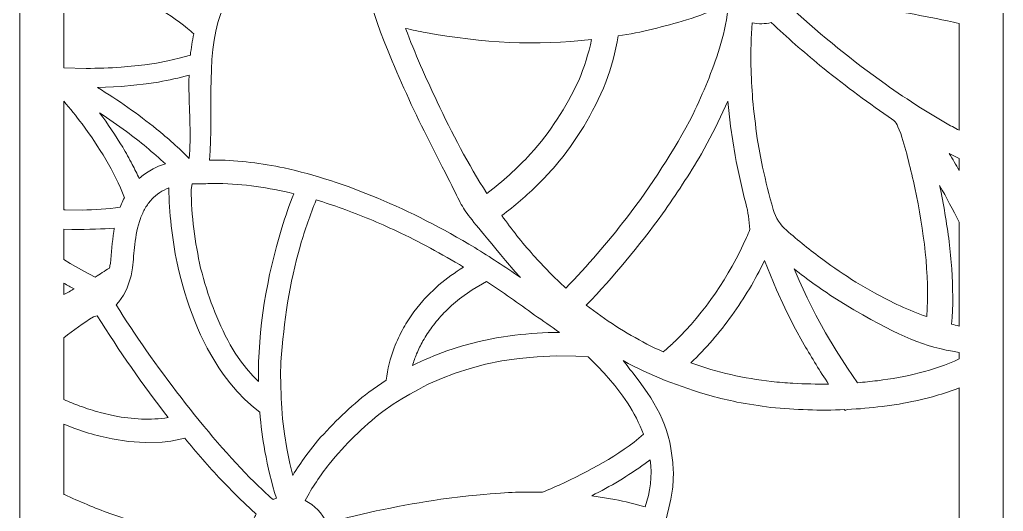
# Model space of a CAD drawing. Header units: centimetres. Extents: x -16.4 to -12.1, y -8.4 to 8.3.
# Drawn here: x -16.413 to -12.146, y 2.704 to 4.84 of the extents above; entities that cross this region are included whole.
import ezdxf

# ---------------------------------------------------------------- set-up
doc = ezdxf.new("R2010")
doc.units = ezdxf.units.CM
doc.header["$MEASUREMENT"] = 0
doc.layers.add('layer 1', color=7, linetype='Continuous')

msp = doc.modelspace()

# ---------------------------------------------------------------- linework, layer by layer
at = {"layer": 'layer 1', "color": 250, "lineweight": 9}
for points, knots in [([(-16.41271, 8.34777), (-16.41271, 8.34777), (-12.14613, 8.34777), (-12.14613, 8.34777), (-12.14613, 8.34777), (-12.14613, 8.34777), (-12.14613, -8.37721), (-12.14613, -8.37721), (-12.14613, -8.37721), (-12.14613, -8.37721), (-16.41271, -8.37721), (-16.41271, -8.37721), (-16.41271, -8.37721), (-16.41271, -8.37721), (-16.41271, 8.34777), (-16.41271, 8.34777)], [0, 0, 0, 0, 0.2, 0.2, 0.2, 0.2, 0.4, 0.4, 0.4, 0.4, 0.6, 0.6, 0.6, 0.6, 1, 1, 1, 1]), ([(-14.24025, 3.71947), (-14.24786, 3.72773), (-14.25549, 3.73606), (-14.26315, 3.74455), (-14.26315, 3.74455), (-14.26315, 3.74455), (-14.30503, 3.79333), (-14.30503, 3.79333), (-14.30503, 3.79333), (-14.5503, 4.09298), (-14.44052, 3.93592), (-14.62399, 4.28719), (-14.62399, 4.28719), (-14.68642, 4.40922), (-14.74372, 4.53326), (-14.79741, 4.65912), (-14.79741, 4.65912), (-14.89331, 4.89213), (-14.95023, 5.07473), (-14.94487, 5.33881), (-14.94487, 5.33881), (-14.94225, 5.46796), (-14.93953, 5.54069), (-14.90136, 5.69249), (-14.90136, 5.69249), (-14.89263, 5.72184), (-14.88305, 5.74977), (-14.87186, 5.77806), (-14.87186, 5.77806), (-14.86014, 5.80435), (-14.84773, 5.82911), (-14.83379, 5.85401), (-14.83379, 5.85401), (-14.81932, 5.8774), (-14.8044, 5.89928), (-14.78809, 5.92117), (-14.78809, 5.92117), (-14.77133, 5.9418), (-14.7542, 5.96128), (-14.73601, 5.98045), (-14.73601, 5.98045), (-14.70607, 6.00988), (-14.67512, 6.0365), (-14.64239, 6.06178), (-14.64239, 6.06178), (-14.64239, 6.06178), (-14.63746, 6.0669), (-14.63746, 6.0669), (-14.63746, 6.0669), (-14.63746, 6.0669), (-14.63697, 6.06596), (-14.63697, 6.06596), (-14.63697, 6.06596), (-14.63046, 6.07095), (-14.62391, 6.07585), (-14.61725, 6.08074), (-14.61725, 6.08074), (-14.49827, 6.16452), (-14.341, 6.25819), (-14.20893, 6.32238), (-14.20893, 6.32238), (-14.18285, 6.33478), (-14.1564, 6.34645), (-14.12968, 6.35748), (-14.12968, 6.35748), (-14.20088, 6.4115), (-14.27782, 6.47717), (-14.3378, 6.5364), (-14.3378, 6.5364), (-14.37851, 6.57748), (-14.41649, 6.62165), (-14.45078, 6.66875), (-14.45078, 6.66875), (-14.47426, 6.58804), (-14.50817, 6.50434), (-14.55503, 6.41278), (-14.55503, 6.41278), (-14.55503, 6.41278), (-14.57636, 6.3735), (-14.57636, 6.3735), (-14.57636, 6.3735), (-14.71016, 6.14001), (-14.63552, 6.25003), (-14.81731, 6.04501), (-14.81731, 6.04501), (-14.88074, 5.97463), (-14.94668, 5.90716), (-15.01468, 5.8417), (-15.01468, 5.8417), (-15.1414, 5.72276), (-15.24509, 5.64152), (-15.41595, 5.582), (-15.41595, 5.582), (-15.46388, 5.56529), (-15.49989, 5.55306), (-15.542, 5.54355), (-15.542, 5.54355), (-15.4609, 5.46224), (-15.41931, 5.39505), (-15.40413, 5.26664), (-15.40413, 5.26664), (-15.40239, 5.24318), (-15.40226, 5.22072), (-15.40367, 5.19696), (-15.40367, 5.19696), (-15.40367, 5.19696), (-15.40825, 5.16078), (-15.40825, 5.16078), (-15.40825, 5.16078), (-15.44442, 4.97274), (-15.44013, 5.05987), (-15.52724, 4.8935), (-15.52724, 4.8935), (-15.61035, 4.73039), (-15.57083, 4.43871), (-15.58903, 4.22965), (-15.58903, 4.22965), (-15.57873, 4.22984), (-15.56838, 4.22993), (-15.55803, 4.22993), (-15.55803, 4.22993), (-15.45966, 4.22839), (-15.3633, 4.21578), (-15.26556, 4.19559), (-15.26556, 4.19559), (-15.00332, 4.13797), (-14.71836, 4.01776), (-14.43866, 3.84939), (-14.43866, 3.84939), (-14.37185, 3.80798), (-14.30909, 3.76756), (-14.24025, 3.71947)], [0, 0, 0, 0, 0.0294118, 0.0294118, 0.0294118, 0.0294118, 0.0588235, 0.0588235, 0.0588235, 0.0588235, 0.0882353, 0.0882353, 0.0882353, 0.0882353, 0.1176471, 0.1176471, 0.1176471, 0.1176471, 0.1470588, 0.1470588, 0.1470588, 0.1470588, 0.1764706, 0.1764706, 0.1764706, 0.1764706, 0.2058824, 0.2058824, 0.2058824, 0.2058824, 0.2352941, 0.2352941, 0.2352941, 0.2352941, 0.2647059, 0.2647059, 0.2647059, 0.2647059, 0.2941176, 0.2941176, 0.2941176, 0.2941176, 0.3235294, 0.3235294, 0.3235294, 0.3235294, 0.3529412, 0.3529412, 0.3529412, 0.3529412, 0.3823529, 0.3823529, 0.3823529, 0.3823529, 0.4117647, 0.4117647, 0.4117647, 0.4117647, 0.4411765, 0.4411765, 0.4411765, 0.4411765, 0.4705882, 0.4705882, 0.4705882, 0.4705882, 0.5, 0.5, 0.5, 0.5, 0.5294118, 0.5294118, 0.5294118, 0.5294118, 0.5588235, 0.5588235, 0.5588235, 0.5588235, 0.5882353, 0.5882353, 0.5882353, 0.5882353, 0.6176471, 0.6176471, 0.6176471, 0.6176471, 0.6470588, 0.6470588, 0.6470588, 0.6470588, 0.6764706, 0.6764706, 0.6764706, 0.6764706, 0.7058824, 0.7058824, 0.7058824, 0.7058824, 0.7352941, 0.7352941, 0.7352941, 0.7352941, 0.7647059, 0.7647059, 0.7647059, 0.7647059, 0.7941176, 0.7941176, 0.7941176, 0.7941176, 0.8235294, 0.8235294, 0.8235294, 0.8235294, 0.8529412, 0.8529412, 0.8529412, 0.8529412, 0.8823529, 0.8823529, 0.8823529, 0.8823529, 0.9117647, 0.9117647, 0.9117647, 0.9117647, 0.9411765, 0.9411765, 0.9411765, 0.9411765, 1, 1, 1, 1]), ([(-16.22117, 4.63018), (-16.22117, 4.63018), (-16.22117, 4.93591), (-16.22117, 4.93591), (-16.22117, 4.93591), (-16.17459, 4.94912), (-16.1281, 4.96157), (-16.0811, 4.97337), (-16.0811, 4.97337), (-16.0811, 4.97337), (-15.97319, 4.99712), (-15.97319, 4.99712), (-15.97319, 4.99712), (-15.88097, 4.93081), (-15.7766, 4.87674), (-15.68473, 4.80171), (-15.68473, 4.80171), (-15.6755, 4.79398), (-15.6662, 4.78617), (-15.65732, 4.77809), (-15.65732, 4.77809), (-15.66383, 4.7471), (-15.66903, 4.71621), (-15.67244, 4.68499), (-15.67244, 4.68499), (-15.67244, 4.68499), (-15.72035, 4.67199), (-15.72035, 4.67199), (-15.72035, 4.67199), (-15.72035, 4.67199), (-15.76967, 4.66063), (-15.76967, 4.66063), (-15.76967, 4.66063), (-15.76967, 4.66063), (-15.81966, 4.65121), (-15.81966, 4.65121), (-15.81966, 4.65121), (-15.81966, 4.65121), (-15.87013, 4.64346), (-15.87013, 4.64346), (-15.87013, 4.64346), (-15.87013, 4.64346), (-15.97199, 4.63291), (-15.97199, 4.63291), (-15.97199, 4.63291), (-16.02314, 4.62986), (-16.07344, 4.62817), (-16.12445, 4.62771), (-16.12445, 4.62771), (-16.12445, 4.62771), (-16.22117, 4.63018), (-16.22117, 4.63018)], [0, 0, 0, 0, 0.0714286, 0.0714286, 0.0714286, 0.0714286, 0.1428571, 0.1428571, 0.1428571, 0.1428571, 0.2142857, 0.2142857, 0.2142857, 0.2142857, 0.2857143, 0.2857143, 0.2857143, 0.2857143, 0.3571429, 0.3571429, 0.3571429, 0.3571429, 0.4285714, 0.4285714, 0.4285714, 0.4285714, 0.5, 0.5, 0.5, 0.5, 0.5714286, 0.5714286, 0.5714286, 0.5714286, 0.6428571, 0.6428571, 0.6428571, 0.6428571, 0.7142857, 0.7142857, 0.7142857, 0.7142857, 0.7857143, 0.7857143, 0.7857143, 0.7857143, 0.8571429, 0.8571429, 0.8571429, 0.8571429, 1, 1, 1, 1]), ([(-12.33767, 4.82284), (-12.33767, 4.82284), (-12.33767, 4.3591), (-12.33767, 4.3591), (-12.33767, 4.3591), (-12.35737, 4.36963), (-12.377, 4.38034), (-12.39667, 4.39129), (-12.39667, 4.39129), (-12.39667, 4.39129), (-12.50597, 4.45714), (-12.50597, 4.45714), (-12.50597, 4.45714), (-12.5578, 4.49059), (-12.60867, 4.52475), (-12.65932, 4.5601), (-12.65932, 4.5601), (-12.79853, 4.66057), (-12.93288, 4.76798), (-13.05931, 4.88551), (-13.05931, 4.88551), (-13.04937, 4.89738), (-13.04077, 4.91066), (-13.0339, 4.92528), (-13.0339, 4.92528), (-12.8829, 4.91529), (-12.73159, 4.89558), (-12.58117, 4.8713), (-12.58117, 4.8713), (-12.51672, 4.86001), (-12.45263, 4.84775), (-12.38831, 4.83444), (-12.38831, 4.83444), (-12.37137, 4.83067), (-12.35452, 4.82679), (-12.33767, 4.82284)], [0, 0, 0, 0, 0.1, 0.1, 0.1, 0.1, 0.2, 0.2, 0.2, 0.2, 0.3, 0.3, 0.3, 0.3, 0.4, 0.4, 0.4, 0.4, 0.5, 0.5, 0.5, 0.5, 0.6, 0.6, 0.6, 0.6, 0.7, 0.7, 0.7, 0.7, 0.8, 0.8, 0.8, 0.8, 1, 1, 1, 1]), ([(-13.3409, 4.88223), (-13.34619, 4.88741), (-13.35124, 4.89281), (-13.35601, 4.89851), (-13.35601, 4.89851), (-13.41018, 4.87619), (-13.4651, 4.85691), (-13.52087, 4.83823), (-13.52087, 4.83823), (-13.61809, 4.8097), (-13.7163, 4.78373), (-13.81743, 4.76875), (-13.81743, 4.76875), (-13.82722, 4.69891), (-13.84721, 4.63277), (-13.87001, 4.56746), (-13.87001, 4.56746), (-13.9284, 4.42968), (-13.99502, 4.31653), (-14.09028, 4.20329), (-14.09028, 4.20329), (-14.11406, 4.17652), (-14.13826, 4.15053), (-14.16334, 4.12499), (-14.16334, 4.12499), (-14.21355, 4.07614), (-14.26532, 4.03077), (-14.32135, 3.989), (-14.32135, 3.989), (-14.27924, 3.92921), (-14.23355, 3.8724), (-14.18547, 3.81731), (-14.18547, 3.81731), (-14.14035, 3.76727), (-14.09343, 3.71832), (-14.04312, 3.67383), (-14.04312, 3.67383), (-13.94997, 3.77014), (-13.86342, 3.87205), (-13.78046, 3.97795), (-13.78046, 3.97795), (-13.67168, 4.12121), (-13.57557, 4.26788), (-13.49176, 4.42899), (-13.49176, 4.42899), (-13.44746, 4.52443), (-13.40882, 4.61407), (-13.37679, 4.71504), (-13.37679, 4.71504), (-13.36211, 4.76931), (-13.34663, 4.82438), (-13.34097, 4.88122), (-13.34097, 4.88122), (-13.34094, 4.88153), (-13.34093, 4.88188), (-13.3409, 4.88223)], [0, 0, 0, 0, 0.0666667, 0.0666667, 0.0666667, 0.0666667, 0.1333333, 0.1333333, 0.1333333, 0.1333333, 0.2, 0.2, 0.2, 0.2, 0.2666667, 0.2666667, 0.2666667, 0.2666667, 0.3333333, 0.3333333, 0.3333333, 0.3333333, 0.4, 0.4, 0.4, 0.4, 0.4666667, 0.4666667, 0.4666667, 0.4666667, 0.5333333, 0.5333333, 0.5333333, 0.5333333, 0.6, 0.6, 0.6, 0.6, 0.6666667, 0.6666667, 0.6666667, 0.6666667, 0.7333333, 0.7333333, 0.7333333, 0.7333333, 0.8, 0.8, 0.8, 0.8, 0.8666667, 0.8666667, 0.8666667, 0.8666667, 1, 1, 1, 1]), ([(-13.15324, 4.82714), (-13.1794, 4.82069), (-13.20749, 4.81997), (-13.23578, 4.8257), (-13.23578, 4.8257), (-13.24028, 4.76397), (-13.2415, 4.70252), (-13.24097, 4.64006), (-13.24097, 4.64006), (-13.23955, 4.59138), (-13.23702, 4.54307), (-13.23353, 4.4943), (-13.23353, 4.4943), (-13.2281, 4.43726), (-13.22131, 4.38092), (-13.21319, 4.32396), (-13.21319, 4.32396), (-13.21319, 4.32396), (-13.1904, 4.1988), (-13.1904, 4.1988), (-13.1904, 4.1988), (-13.17664, 4.1372), (-13.16185, 4.07635), (-13.14435, 4.01571), (-13.14435, 4.01571), (-13.13356, 3.97821), (-13.11149, 3.94688), (-13.08696, 3.92523), (-13.08696, 3.92523), (-13.0361, 3.88033), (-12.9838, 3.83818), (-12.92961, 3.79737), (-12.92961, 3.79737), (-12.88244, 3.76323), (-12.83503, 3.73106), (-12.78599, 3.69997), (-12.78599, 3.69997), (-12.78599, 3.69997), (-12.70522, 3.65275), (-12.70522, 3.65275), (-12.70522, 3.65275), (-12.632, 3.61373), (-12.55643, 3.57612), (-12.4786, 3.54982), (-12.4786, 3.54982), (-12.46488, 3.73504), (-12.49148, 3.92398), (-12.52984, 4.10861), (-12.52984, 4.10861), (-12.54715, 4.18777), (-12.56636, 4.26666), (-12.59004, 4.34445), (-12.59004, 4.34445), (-12.61707, 4.39746), (-12.59896, 4.3882), (-12.64574, 4.41954), (-12.64574, 4.41954), (-12.74764, 4.48787), (-12.84575, 4.56348), (-12.94139, 4.64099), (-12.94139, 4.64099), (-13.01359, 4.70098), (-13.08502, 4.76232), (-13.15324, 4.82714)], [0, 0, 0, 0, 0.0588235, 0.0588235, 0.0588235, 0.0588235, 0.1176471, 0.1176471, 0.1176471, 0.1176471, 0.1764706, 0.1764706, 0.1764706, 0.1764706, 0.2352941, 0.2352941, 0.2352941, 0.2352941, 0.2941176, 0.2941176, 0.2941176, 0.2941176, 0.3529412, 0.3529412, 0.3529412, 0.3529412, 0.4117647, 0.4117647, 0.4117647, 0.4117647, 0.4705882, 0.4705882, 0.4705882, 0.4705882, 0.5294118, 0.5294118, 0.5294118, 0.5294118, 0.5882353, 0.5882353, 0.5882353, 0.5882353, 0.6470588, 0.6470588, 0.6470588, 0.6470588, 0.7058824, 0.7058824, 0.7058824, 0.7058824, 0.7647059, 0.7647059, 0.7647059, 0.7647059, 0.8235294, 0.8235294, 0.8235294, 0.8235294, 0.8823529, 0.8823529, 0.8823529, 0.8823529, 1, 1, 1, 1]), ([(-13.93251, 4.75336), (-14.17204, 4.72522), (-14.40303, 4.73799), (-14.65206, 4.78335), (-14.65206, 4.78335), (-14.68094, 4.78908), (-14.70975, 4.79503), (-14.73859, 4.8017), (-14.73859, 4.8017), (-14.69905, 4.69326), (-14.65099, 4.58775), (-14.60194, 4.48288), (-14.60194, 4.48288), (-14.53731, 4.34686), (-14.46787, 4.21179), (-14.3859, 4.08484), (-14.3859, 4.08484), (-14.31729, 4.13599), (-14.25549, 4.19347), (-14.19682, 4.2562), (-14.19682, 4.2562), (-14.10897, 4.35511), (-14.04499, 4.45505), (-13.98771, 4.57577), (-13.98771, 4.57577), (-13.9647, 4.63337), (-13.94446, 4.69137), (-13.93251, 4.75336)], [0, 0, 0, 0, 0.125, 0.125, 0.125, 0.125, 0.25, 0.25, 0.25, 0.25, 0.375, 0.375, 0.375, 0.375, 0.5, 0.5, 0.5, 0.5, 0.625, 0.625, 0.625, 0.625, 0.75, 0.75, 0.75, 0.75, 1, 1, 1, 1]), ([(-15.67805, 4.59804), (-15.72191, 4.58603), (-15.76569, 4.57718), (-15.81016, 4.56877), (-15.81016, 4.56877), (-15.81016, 4.56877), (-15.86393, 4.5605), (-15.86393, 4.5605), (-15.86393, 4.5605), (-15.86393, 4.5605), (-15.97163, 4.54936), (-15.97163, 4.54936), (-15.97163, 4.54936), (-15.97163, 4.54936), (-16.07464, 4.5445), (-16.07464, 4.5445), (-16.07464, 4.5445), (-15.98504, 4.48957), (-15.90011, 4.42965), (-15.81877, 4.36461), (-15.81877, 4.36461), (-15.79429, 4.3444), (-15.77025, 4.32383), (-15.74648, 4.3028), (-15.74648, 4.3028), (-15.72282, 4.28101), (-15.69972, 4.25893), (-15.67702, 4.23617), (-15.67702, 4.23617), (-15.66875, 4.33543), (-15.67698, 4.43424), (-15.67841, 4.53295), (-15.67841, 4.53295), (-15.67861, 4.5546), (-15.67857, 4.57633), (-15.67805, 4.59804)], [0, 0, 0, 0, 0.1, 0.1, 0.1, 0.1, 0.2, 0.2, 0.2, 0.2, 0.3, 0.3, 0.3, 0.3, 0.4, 0.4, 0.4, 0.4, 0.5, 0.5, 0.5, 0.5, 0.6, 0.6, 0.6, 0.6, 0.7, 0.7, 0.7, 0.7, 0.8, 0.8, 0.8, 0.8, 1, 1, 1, 1]), ([(-16.22117, 4.01367), (-16.22117, 4.01367), (-16.22117, 4.48523), (-16.22117, 4.48523), (-16.22117, 4.48523), (-16.19375, 4.45318), (-16.16768, 4.42006), (-16.14225, 4.38646), (-16.14225, 4.38646), (-16.06902, 4.28719), (-16.0019, 4.18186), (-15.9582, 4.06637), (-15.9582, 4.06637), (-15.9629, 4.05759), (-15.96731, 4.04863), (-15.97163, 4.03922), (-15.97163, 4.03922), (-15.97163, 4.03922), (-15.97702, 4.0246), (-15.97702, 4.0246), (-15.97702, 4.0246), (-16.03181, 4.0167), (-16.08731, 4.01394), (-16.1419, 4.01248), (-16.1419, 4.01248), (-16.1419, 4.01248), (-16.21501, 4.01336), (-16.21501, 4.01336), (-16.21501, 4.01336), (-16.21501, 4.01336), (-16.22117, 4.01367), (-16.22117, 4.01367)], [0, 0, 0, 0, 0.1111111, 0.1111111, 0.1111111, 0.1111111, 0.2222222, 0.2222222, 0.2222222, 0.2222222, 0.3333333, 0.3333333, 0.3333333, 0.3333333, 0.4444444, 0.4444444, 0.4444444, 0.4444444, 0.5555556, 0.5555556, 0.5555556, 0.5555556, 0.6666667, 0.6666667, 0.6666667, 0.6666667, 0.7777778, 0.7777778, 0.7777778, 0.7777778, 1, 1, 1, 1]), ([(-13.24532, 3.92827), (-13.2497, 3.96752), (-13.25266, 4.0036), (-13.26294, 4.04199), (-13.26294, 4.04199), (-13.28138, 4.11094), (-13.29624, 4.18001), (-13.3099, 4.24984), (-13.3099, 4.24984), (-13.3099, 4.24984), (-13.32967, 4.37655), (-13.32967, 4.37655), (-13.32967, 4.37655), (-13.32967, 4.37655), (-13.34131, 4.48485), (-13.34131, 4.48485), (-13.34131, 4.48485), (-13.34131, 4.48485), (-13.3942, 4.37118), (-13.3942, 4.37118), (-13.3942, 4.37118), (-13.3942, 4.37118), (-13.45564, 4.25685), (-13.45564, 4.25685), (-13.45564, 4.25685), (-13.50863, 4.1667), (-13.56529, 4.08132), (-13.62451, 3.99582), (-13.62451, 3.99582), (-13.72659, 3.85654), (-13.83557, 3.7231), (-13.95496, 3.59962), (-13.95496, 3.59962), (-13.95496, 3.59962), (-13.89218, 3.55263), (-13.89218, 3.55263), (-13.89218, 3.55263), (-13.80584, 3.49274), (-13.71674, 3.43938), (-13.6218, 3.39716), (-13.6218, 3.39716), (-13.6218, 3.39716), (-13.61457, 3.40302), (-13.61457, 3.40302), (-13.61457, 3.40302), (-13.59964, 3.41553), (-13.5853, 3.42859), (-13.57104, 3.44194), (-13.57104, 3.44194), (-13.44049, 3.56837), (-13.33491, 3.72432), (-13.2599, 3.89414), (-13.2599, 3.89414), (-13.25489, 3.90545), (-13.25007, 3.91685), (-13.24532, 3.92827)], [0, 0, 0, 0, 0.0666667, 0.0666667, 0.0666667, 0.0666667, 0.1333333, 0.1333333, 0.1333333, 0.1333333, 0.2, 0.2, 0.2, 0.2, 0.2666667, 0.2666667, 0.2666667, 0.2666667, 0.3333333, 0.3333333, 0.3333333, 0.3333333, 0.4, 0.4, 0.4, 0.4, 0.4666667, 0.4666667, 0.4666667, 0.4666667, 0.5333333, 0.5333333, 0.5333333, 0.5333333, 0.6, 0.6, 0.6, 0.6, 0.6666667, 0.6666667, 0.6666667, 0.6666667, 0.7333333, 0.7333333, 0.7333333, 0.7333333, 0.8, 0.8, 0.8, 0.8, 0.8666667, 0.8666667, 0.8666667, 0.8666667, 1, 1, 1, 1]), ([(-15.89431, 4.149), (-15.89431, 4.149), (-15.87632, 4.16529), (-15.87632, 4.16529), (-15.87632, 4.16529), (-15.87632, 4.16529), (-15.856, 4.17925), (-15.856, 4.17925), (-15.856, 4.17925), (-15.856, 4.17925), (-15.83397, 4.19175), (-15.83397, 4.19175), (-15.83397, 4.19175), (-15.83397, 4.19175), (-15.81009, 4.20261), (-15.81009, 4.20261), (-15.81009, 4.20261), (-15.81009, 4.20261), (-15.78442, 4.21172), (-15.78442, 4.21172), (-15.78442, 4.21172), (-15.78442, 4.21172), (-15.78051, 4.21275), (-15.78051, 4.21275), (-15.78051, 4.21275), (-15.83342, 4.26295), (-15.89061, 4.30928), (-15.94908, 4.35342), (-15.94908, 4.35342), (-15.98731, 4.38142), (-16.026, 4.40869), (-16.06585, 4.43462), (-16.06585, 4.43462), (-16.03024, 4.38641), (-15.99712, 4.33715), (-15.96595, 4.28605), (-15.96595, 4.28605), (-15.95144, 4.26132), (-15.93758, 4.23642), (-15.92408, 4.21109), (-15.92408, 4.21109), (-15.91387, 4.19073), (-15.90378, 4.17001), (-15.89431, 4.149)], [0, 0, 0, 0, 0.0833333, 0.0833333, 0.0833333, 0.0833333, 0.1666667, 0.1666667, 0.1666667, 0.1666667, 0.25, 0.25, 0.25, 0.25, 0.3333333, 0.3333333, 0.3333333, 0.3333333, 0.4166667, 0.4166667, 0.4166667, 0.4166667, 0.5, 0.5, 0.5, 0.5, 0.5833333, 0.5833333, 0.5833333, 0.5833333, 0.6666667, 0.6666667, 0.6666667, 0.6666667, 0.75, 0.75, 0.75, 0.75, 0.8333333, 0.8333333, 0.8333333, 0.8333333, 1, 1, 1, 1]), ([(-12.33767, 4.23679), (-12.33767, 4.23679), (-12.33767, 4.18495), (-12.33767, 4.18495), (-12.33767, 4.18495), (-12.35165, 4.2096), (-12.3659, 4.23409), (-12.38045, 4.25846), (-12.38045, 4.25846), (-12.38045, 4.25846), (-12.33767, 4.23679), (-12.33767, 4.23679)], [0, 0, 0, 0, 0.25, 0.25, 0.25, 0.25, 0.5, 0.5, 0.5, 0.5, 1, 1, 1, 1]), ([(-15.31363, 2.75576), (-15.30892, 2.7578), (-15.3041, 2.7596), (-15.29918, 2.76114), (-15.29918, 2.76114), (-15.3207, 2.82805), (-15.3356, 2.89632), (-15.34949, 2.96479), (-15.34949, 2.96479), (-15.35855, 3.02153), (-15.36669, 3.07743), (-15.37126, 3.13433), (-15.37126, 3.13433), (-15.37126, 3.13433), (-15.39907, 3.15678), (-15.39907, 3.15678), (-15.39907, 3.15678), (-15.39907, 3.15678), (-15.43537, 3.19006), (-15.43537, 3.19006), (-15.43537, 3.19006), (-15.43537, 3.19006), (-15.46915, 3.2251), (-15.46915, 3.2251), (-15.46915, 3.2251), (-15.46915, 3.2251), (-15.50058, 3.26168), (-15.50058, 3.26168), (-15.50058, 3.26168), (-15.50058, 3.26168), (-15.52965, 3.29945), (-15.52965, 3.29945), (-15.52965, 3.29945), (-15.63372, 3.45048), (-15.68894, 3.60368), (-15.73012, 3.78172), (-15.73012, 3.78172), (-15.75122, 3.89013), (-15.76512, 3.99933), (-15.76543, 4.10865), (-15.76543, 4.10865), (-15.79452, 4.09833), (-15.81813, 4.08092), (-15.83999, 4.05937), (-15.83999, 4.05937), (-15.85068, 4.04695), (-15.85953, 4.03489), (-15.86829, 4.02092), (-15.86829, 4.02092), (-15.87616, 4.00633), (-15.88268, 3.99209), (-15.88881, 3.97661), (-15.88881, 3.97661), (-15.90153, 3.93927), (-15.90873, 3.90262), (-15.91383, 3.86293), (-15.91383, 3.86293), (-15.91752, 3.82918), (-15.91967, 3.79516), (-15.92321, 3.76141), (-15.92321, 3.76141), (-15.92321, 3.76141), (-15.92916, 3.72659), (-15.92916, 3.72659), (-15.92916, 3.72659), (-15.94197, 3.67925), (-15.96136, 3.63555), (-15.99388, 3.60065), (-15.99388, 3.60065), (-15.83492, 3.34506), (-15.60276, 3.03892), (-15.39577, 2.83192), (-15.39577, 2.83192), (-15.36865, 2.80599), (-15.3415, 2.78052), (-15.31363, 2.75576)], [0, 0, 0, 0, 0.05, 0.05, 0.05, 0.05, 0.1, 0.1, 0.1, 0.1, 0.15, 0.15, 0.15, 0.15, 0.2, 0.2, 0.2, 0.2, 0.25, 0.25, 0.25, 0.25, 0.3, 0.3, 0.3, 0.3, 0.35, 0.35, 0.35, 0.35, 0.4, 0.4, 0.4, 0.4, 0.45, 0.45, 0.45, 0.45, 0.5, 0.5, 0.5, 0.5, 0.55, 0.55, 0.55, 0.55, 0.6, 0.6, 0.6, 0.6, 0.65, 0.65, 0.65, 0.65, 0.7, 0.7, 0.7, 0.7, 0.75, 0.75, 0.75, 0.75, 0.8, 0.8, 0.8, 0.8, 0.85, 0.85, 0.85, 0.85, 0.9, 0.9, 0.9, 0.9, 1, 1, 1, 1]), ([(-15.37732, 3.26761), (-15.37952, 3.49729), (-15.34053, 3.7219), (-15.27605, 3.93561), (-15.27605, 3.93561), (-15.25998, 3.98563), (-15.24295, 4.03474), (-15.22383, 4.08339), (-15.22383, 4.08339), (-15.33267, 4.11005), (-15.44158, 4.12637), (-15.55164, 4.12814), (-15.55164, 4.12814), (-15.57571, 4.1281), (-15.59952, 4.12744), (-15.62342, 4.12609), (-15.62342, 4.12609), (-15.62342, 4.12609), (-15.66383, 4.12668), (-15.66383, 4.12668), (-15.66383, 4.12668), (-15.66383, 4.12668), (-15.66848, 4.10144), (-15.66848, 4.10144), (-15.66848, 4.10144), (-15.66826, 3.98756), (-15.6523, 3.87321), (-15.62769, 3.76065), (-15.62769, 3.76065), (-15.59634, 3.63912), (-15.55875, 3.53814), (-15.49967, 3.427), (-15.49967, 3.427), (-15.49967, 3.427), (-15.47783, 3.3917), (-15.47783, 3.3917), (-15.47783, 3.3917), (-15.47783, 3.3917), (-15.45425, 3.35753), (-15.45425, 3.35753), (-15.45425, 3.35753), (-15.45425, 3.35753), (-15.42882, 3.32443), (-15.42882, 3.32443), (-15.42882, 3.32443), (-15.42882, 3.32443), (-15.40153, 3.29264), (-15.40153, 3.29264), (-15.40153, 3.29264), (-15.40153, 3.29264), (-15.37732, 3.26761), (-15.37732, 3.26761)], [0, 0, 0, 0, 0.0714286, 0.0714286, 0.0714286, 0.0714286, 0.1428571, 0.1428571, 0.1428571, 0.1428571, 0.2142857, 0.2142857, 0.2142857, 0.2142857, 0.2857143, 0.2857143, 0.2857143, 0.2857143, 0.3571429, 0.3571429, 0.3571429, 0.3571429, 0.4285714, 0.4285714, 0.4285714, 0.4285714, 0.5, 0.5, 0.5, 0.5, 0.5714286, 0.5714286, 0.5714286, 0.5714286, 0.6428571, 0.6428571, 0.6428571, 0.6428571, 0.7142857, 0.7142857, 0.7142857, 0.7142857, 0.7857143, 0.7857143, 0.7857143, 0.7857143, 0.8571429, 0.8571429, 0.8571429, 0.8571429, 1, 1, 1, 1]), ([(-12.33767, 3.95998), (-12.33767, 3.95998), (-12.33767, 3.50909), (-12.33767, 3.50909), (-12.33767, 3.50909), (-12.34887, 3.51161), (-12.36004, 3.51425), (-12.3712, 3.51702), (-12.3712, 3.51702), (-12.36272, 3.5957), (-12.36533, 3.67735), (-12.36984, 3.75719), (-12.36984, 3.75719), (-12.37293, 3.79656), (-12.3767, 3.83567), (-12.38114, 3.87493), (-12.38114, 3.87493), (-12.39178, 3.95688), (-12.40542, 4.03783), (-12.42232, 4.11904), (-12.42232, 4.11904), (-12.39273, 4.06672), (-12.36481, 4.01359), (-12.33767, 3.95998)], [0, 0, 0, 0, 0.1428571, 0.1428571, 0.1428571, 0.1428571, 0.2857143, 0.2857143, 0.2857143, 0.2857143, 0.4285714, 0.4285714, 0.4285714, 0.4285714, 0.5714286, 0.5714286, 0.5714286, 0.5714286, 0.7142857, 0.7142857, 0.7142857, 0.7142857, 1, 1, 1, 1]), ([(-15.12652, 4.05673), (-15.15282, 3.99243), (-15.17488, 3.92705), (-15.19507, 3.86003), (-15.19507, 3.86003), (-15.24235, 3.69213), (-15.26705, 3.53015), (-15.27934, 3.35375), (-15.27934, 3.35375), (-15.27934, 3.35375), (-15.28074, 3.29335), (-15.28074, 3.29335), (-15.28074, 3.29335), (-15.27891, 3.21483), (-15.27767, 3.17199), (-15.27231, 3.10578), (-15.27231, 3.10578), (-15.27231, 3.10578), (-15.26468, 3.04154), (-15.26468, 3.04154), (-15.26468, 3.04154), (-15.26468, 3.04154), (-15.25432, 2.97669), (-15.25432, 2.97669), (-15.25432, 2.97669), (-15.25432, 2.97669), (-15.24105, 2.91133), (-15.24105, 2.91133), (-15.24105, 2.91133), (-15.24105, 2.91133), (-15.22843, 2.86061), (-15.22843, 2.86061), (-15.22843, 2.86061), (-15.21035, 2.88959), (-15.19151, 2.91749), (-15.17191, 2.94525), (-15.17191, 2.94525), (-15.17191, 2.94525), (-15.12046, 3.01116), (-15.12046, 3.01116), (-15.12046, 3.01116), (-15.05016, 3.08962), (-14.97995, 3.15809), (-14.89755, 3.22218), (-14.89755, 3.22218), (-14.89755, 3.22218), (-14.82275, 3.2732), (-14.82275, 3.2732), (-14.82275, 3.2732), (-14.81727, 3.32256), (-14.80497, 3.36812), (-14.78853, 3.41395), (-14.78853, 3.41395), (-14.7765, 3.44423), (-14.76317, 3.47246), (-14.74792, 3.50096), (-14.74792, 3.50096), (-14.73372, 3.52512), (-14.71895, 3.54785), (-14.70288, 3.5707), (-14.70288, 3.5707), (-14.70288, 3.5707), (-14.66471, 3.61782), (-14.66471, 3.61782), (-14.66471, 3.61782), (-14.64194, 3.64244), (-14.61883, 3.66519), (-14.594, 3.68764), (-14.594, 3.68764), (-14.55976, 3.71592), (-14.52521, 3.74179), (-14.48752, 3.76518), (-14.48752, 3.76518), (-14.58223, 3.82216), (-14.6784, 3.8741), (-14.77731, 3.92128), (-14.77731, 3.92128), (-14.85513, 3.95762), (-14.93328, 3.99029), (-15.01324, 4.01951), (-15.01324, 4.01951), (-15.05091, 4.03278), (-15.0886, 4.04478), (-15.12647, 4.0568), (-15.12647, 4.0568), (-15.12647, 4.0568), (-15.12652, 4.05673), (-15.12652, 4.05673)], [0, 0, 0, 0, 0.0434783, 0.0434783, 0.0434783, 0.0434783, 0.0869565, 0.0869565, 0.0869565, 0.0869565, 0.1304348, 0.1304348, 0.1304348, 0.1304348, 0.173913, 0.173913, 0.173913, 0.173913, 0.2173913, 0.2173913, 0.2173913, 0.2173913, 0.2608696, 0.2608696, 0.2608696, 0.2608696, 0.3043478, 0.3043478, 0.3043478, 0.3043478, 0.3478261, 0.3478261, 0.3478261, 0.3478261, 0.3913043, 0.3913043, 0.3913043, 0.3913043, 0.4347826, 0.4347826, 0.4347826, 0.4347826, 0.4782609, 0.4782609, 0.4782609, 0.4782609, 0.5217391, 0.5217391, 0.5217391, 0.5217391, 0.5652174, 0.5652174, 0.5652174, 0.5652174, 0.6086957, 0.6086957, 0.6086957, 0.6086957, 0.6521739, 0.6521739, 0.6521739, 0.6521739, 0.6956522, 0.6956522, 0.6956522, 0.6956522, 0.7391304, 0.7391304, 0.7391304, 0.7391304, 0.7826087, 0.7826087, 0.7826087, 0.7826087, 0.826087, 0.826087, 0.826087, 0.826087, 0.8695652, 0.8695652, 0.8695652, 0.8695652, 0.9130435, 0.9130435, 0.9130435, 0.9130435, 1, 1, 1, 1]), ([(-16.22117, 3.79739), (-16.22117, 3.79739), (-16.22117, 3.92989), (-16.22117, 3.92989), (-16.22117, 3.92989), (-16.22117, 3.92989), (-16.18663, 3.92865), (-16.18663, 3.92865), (-16.18663, 3.92865), (-16.11, 3.92865), (-16.05216, 3.9299), (-16.00213, 3.93416), (-16.00213, 3.93416), (-16.00304, 3.9295), (-16.00397, 3.92475), (-16.00481, 3.91999), (-16.00481, 3.91999), (-16.01178, 3.87385), (-16.01452, 3.82765), (-16.0194, 3.78127), (-16.0194, 3.78127), (-16.02032, 3.77454), (-16.02146, 3.76788), (-16.02285, 3.76139), (-16.02285, 3.76139), (-16.02316, 3.76121), (-16.02348, 3.76098), (-16.02375, 3.76078), (-16.02375, 3.76078), (-16.04401, 3.74756), (-16.06433, 3.73451), (-16.08501, 3.72194), (-16.08501, 3.72194), (-16.08501, 3.72194), (-16.13508, 3.74754), (-16.13508, 3.74754), (-16.13508, 3.74754), (-16.13508, 3.74754), (-16.19371, 3.78046), (-16.19371, 3.78046), (-16.19371, 3.78046), (-16.19371, 3.78046), (-16.22117, 3.79739), (-16.22117, 3.79739)], [0, 0, 0, 0, 0.0833333, 0.0833333, 0.0833333, 0.0833333, 0.1666667, 0.1666667, 0.1666667, 0.1666667, 0.25, 0.25, 0.25, 0.25, 0.3333333, 0.3333333, 0.3333333, 0.3333333, 0.4166667, 0.4166667, 0.4166667, 0.4166667, 0.5, 0.5, 0.5, 0.5, 0.5833333, 0.5833333, 0.5833333, 0.5833333, 0.6666667, 0.6666667, 0.6666667, 0.6666667, 0.75, 0.75, 0.75, 0.75, 0.8333333, 0.8333333, 0.8333333, 0.8333333, 1, 1, 1, 1]), ([(-13.18234, 3.7932), (-13.2216, 3.70919), (-13.27064, 3.63005), (-13.3232, 3.55496), (-13.3232, 3.55496), (-13.37728, 3.48072), (-13.43547, 3.41129), (-13.50197, 3.34884), (-13.50197, 3.34884), (-13.38733, 3.30719), (-13.26965, 3.28246), (-13.15106, 3.26788), (-13.15106, 3.26788), (-13.12036, 3.26472), (-13.08982, 3.26216), (-13.05909, 3.26017), (-13.05909, 3.26017), (-13.00711, 3.25755), (-12.95558, 3.25651), (-12.90379, 3.25703), (-12.90379, 3.25703), (-12.94208, 3.31212), (-12.97606, 3.37047), (-13.01025, 3.42799), (-13.01025, 3.42799), (-13.01025, 3.42799), (-13.05419, 3.50822), (-13.05419, 3.50822), (-13.05419, 3.50822), (-13.05419, 3.50822), (-13.09427, 3.58783), (-13.09427, 3.58783), (-13.09427, 3.58783), (-13.09427, 3.58783), (-13.13069, 3.66672), (-13.13069, 3.66672), (-13.13069, 3.66672), (-13.13069, 3.66672), (-13.18234, 3.7932), (-13.18234, 3.7932)], [0, 0, 0, 0, 0.0909091, 0.0909091, 0.0909091, 0.0909091, 0.1818182, 0.1818182, 0.1818182, 0.1818182, 0.2727273, 0.2727273, 0.2727273, 0.2727273, 0.3636364, 0.3636364, 0.3636364, 0.3636364, 0.4545455, 0.4545455, 0.4545455, 0.4545455, 0.5454545, 0.5454545, 0.5454545, 0.5454545, 0.6363636, 0.6363636, 0.6363636, 0.6363636, 0.7272727, 0.7272727, 0.7272727, 0.7272727, 0.8181818, 0.8181818, 0.8181818, 0.8181818, 1, 1, 1, 1]), ([(-12.33767, 3.39395), (-12.33767, 3.39395), (-12.33767, 3.36614), (-12.33767, 3.36614), (-12.33767, 3.36614), (-12.44758, 3.31327), (-12.57037, 3.28794), (-12.69224, 3.27155), (-12.69224, 3.27155), (-12.72097, 3.2682), (-12.74966, 3.26514), (-12.77852, 3.26296), (-12.77852, 3.26296), (-12.77852, 3.26296), (-12.82216, 3.32563), (-12.82216, 3.32563), (-12.82216, 3.32563), (-12.82216, 3.32563), (-12.8718, 3.40282), (-12.8718, 3.40282), (-12.8718, 3.40282), (-12.8718, 3.40282), (-12.91746, 3.47974), (-12.91746, 3.47974), (-12.91746, 3.47974), (-12.91746, 3.47974), (-12.95932, 3.55615), (-12.95932, 3.55615), (-12.95932, 3.55615), (-12.95932, 3.55615), (-12.99746, 3.63194), (-12.99746, 3.63194), (-12.99746, 3.63194), (-12.99746, 3.63194), (-13.03215, 3.707), (-13.03215, 3.707), (-13.03215, 3.707), (-13.03215, 3.707), (-13.05336, 3.75707), (-13.05336, 3.75707), (-13.05336, 3.75707), (-12.9971, 3.71127), (-12.93706, 3.66993), (-12.87703, 3.63002), (-12.87703, 3.63002), (-12.87703, 3.63002), (-12.79427, 3.57892), (-12.79427, 3.57892), (-12.79427, 3.57892), (-12.58376, 3.45931), (-12.49764, 3.42136), (-12.33767, 3.39395)], [0, 0, 0, 0, 0.0714286, 0.0714286, 0.0714286, 0.0714286, 0.1428571, 0.1428571, 0.1428571, 0.1428571, 0.2142857, 0.2142857, 0.2142857, 0.2142857, 0.2857143, 0.2857143, 0.2857143, 0.2857143, 0.3571429, 0.3571429, 0.3571429, 0.3571429, 0.4285714, 0.4285714, 0.4285714, 0.4285714, 0.5, 0.5, 0.5, 0.5, 0.5714286, 0.5714286, 0.5714286, 0.5714286, 0.6428571, 0.6428571, 0.6428571, 0.6428571, 0.7142857, 0.7142857, 0.7142857, 0.7142857, 0.7857143, 0.7857143, 0.7857143, 0.7857143, 0.8571429, 0.8571429, 0.8571429, 0.8571429, 1, 1, 1, 1]), ([(-16.22117, 3.64665), (-16.22117, 3.64665), (-16.22117, 3.69483), (-16.22117, 3.69483), (-16.22117, 3.69483), (-16.20625, 3.68624), (-16.19116, 3.6779), (-16.17581, 3.67006), (-16.17581, 3.67006), (-16.19088, 3.66208), (-16.20599, 3.65429), (-16.22117, 3.64665)], [0, 0, 0, 0, 0.25, 0.25, 0.25, 0.25, 0.5, 0.5, 0.5, 0.5, 1, 1, 1, 1]), ([(-14.70933, 3.33749), (-14.66079, 3.36211), (-14.61083, 3.38181), (-14.55995, 3.40126), (-14.55995, 3.40126), (-14.55995, 3.40126), (-14.49159, 3.42328), (-14.49159, 3.42328), (-14.49159, 3.42328), (-14.49159, 3.42328), (-14.41962, 3.44217), (-14.41962, 3.44217), (-14.41962, 3.44217), (-14.41962, 3.44217), (-14.34401, 3.45773), (-14.34401, 3.45773), (-14.34401, 3.45773), (-14.34401, 3.45773), (-14.26466, 3.46962), (-14.26466, 3.46962), (-14.26466, 3.46962), (-14.20065, 3.47569), (-14.13676, 3.48155), (-14.07187, 3.48081), (-14.07187, 3.48081), (-14.10727, 3.5076), (-14.14326, 3.53286), (-14.18031, 3.55677), (-14.18031, 3.55677), (-14.24846, 3.60759), (-14.31748, 3.65687), (-14.38843, 3.70289), (-14.38843, 3.70289), (-14.38843, 3.70289), (-14.45002, 3.66649), (-14.45002, 3.66649), (-14.45002, 3.66649), (-14.45002, 3.66649), (-14.5048, 3.62724), (-14.5048, 3.62724), (-14.5048, 3.62724), (-14.52851, 3.60769), (-14.55062, 3.58783), (-14.57247, 3.56621), (-14.57247, 3.56621), (-14.5909, 3.54626), (-14.60798, 3.52624), (-14.62465, 3.50469), (-14.62465, 3.50469), (-14.63849, 3.48506), (-14.65124, 3.46544), (-14.66345, 3.44463), (-14.66345, 3.44463), (-14.67343, 3.42604), (-14.68252, 3.40753), (-14.69108, 3.38815), (-14.69108, 3.38815), (-14.69777, 3.37137), (-14.70376, 3.35472), (-14.70933, 3.33749)], [0, 0, 0, 0, 0.0625, 0.0625, 0.0625, 0.0625, 0.125, 0.125, 0.125, 0.125, 0.1875, 0.1875, 0.1875, 0.1875, 0.25, 0.25, 0.25, 0.25, 0.3125, 0.3125, 0.3125, 0.3125, 0.375, 0.375, 0.375, 0.375, 0.4375, 0.4375, 0.4375, 0.4375, 0.5, 0.5, 0.5, 0.5, 0.5625, 0.5625, 0.5625, 0.5625, 0.625, 0.625, 0.625, 0.625, 0.6875, 0.6875, 0.6875, 0.6875, 0.75, 0.75, 0.75, 0.75, 0.8125, 0.8125, 0.8125, 0.8125, 0.875, 0.875, 0.875, 0.875, 1, 1, 1, 1]), ([(-16.22117, 3.19005), (-16.22117, 3.19005), (-16.22117, 3.45814), (-16.22117, 3.45814), (-16.22117, 3.45814), (-16.18003, 3.49077), (-16.13713, 3.52089), (-16.0926, 3.54923), (-16.0926, 3.54923), (-16.0926, 3.54923), (-16.07609, 3.55305), (-16.07609, 3.55305), (-16.07609, 3.55305), (-15.98132, 3.4007), (-15.87879, 3.25326), (-15.76898, 3.11189), (-15.76898, 3.11189), (-15.84526, 3.09842), (-15.92378, 3.10504), (-16.00136, 3.11864), (-16.00136, 3.11864), (-16.00136, 3.11864), (-16.06311, 3.13312), (-16.06311, 3.13312), (-16.06311, 3.13312), (-16.09288, 3.14162), (-16.12199, 3.15096), (-16.15129, 3.16131), (-16.15129, 3.16131), (-16.17484, 3.17031), (-16.19811, 3.17988), (-16.22117, 3.19005)], [0, 0, 0, 0, 0.1111111, 0.1111111, 0.1111111, 0.1111111, 0.2222222, 0.2222222, 0.2222222, 0.2222222, 0.3333333, 0.3333333, 0.3333333, 0.3333333, 0.4444444, 0.4444444, 0.4444444, 0.4444444, 0.5555556, 0.5555556, 0.5555556, 0.5555556, 0.6666667, 0.6666667, 0.6666667, 0.6666667, 0.7777778, 0.7777778, 0.7777778, 0.7777778, 1, 1, 1, 1]), ([(-15.17463, 2.75111), (-15.13349, 2.73121), (-15.09959, 2.69597), (-15.0802, 2.65296), (-15.0802, 2.65296), (-14.91831, 2.69819), (-14.75293, 2.73147), (-14.58572, 2.7566), (-14.58572, 2.7566), (-14.58572, 2.7566), (-14.46575, 2.77144), (-14.46575, 2.77144), (-14.46575, 2.77144), (-14.26633, 2.79038), (-14.26798, 2.78727), (-14.14527, 2.78688), (-14.14527, 2.78688), (-14.12096, 2.79708), (-14.09683, 2.80775), (-14.0728, 2.81861), (-14.0728, 2.81861), (-13.94373, 2.87826), (-13.81527, 2.94597), (-13.70627, 3.03901), (-13.70627, 3.03901), (-13.72488, 3.0875), (-13.74859, 3.13155), (-13.77649, 3.17526), (-13.77649, 3.17526), (-13.77649, 3.17526), (-13.79689, 3.20513), (-13.79689, 3.20513), (-13.79689, 3.20513), (-13.84185, 3.26692), (-13.89192, 3.32301), (-13.94708, 3.37498), (-13.94708, 3.37498), (-13.94708, 3.37498), (-14.0003, 3.37832), (-14.0003, 3.37832), (-14.0003, 3.37832), (-14.0003, 3.37832), (-14.08628, 3.37924), (-14.08628, 3.37924), (-14.08628, 3.37924), (-14.08628, 3.37924), (-14.16834, 3.37583), (-14.16834, 3.37583), (-14.16834, 3.37583), (-14.16834, 3.37583), (-14.24659, 3.36842), (-14.24659, 3.36842), (-14.24659, 3.36842), (-14.24659, 3.36842), (-14.32115, 3.35726), (-14.32115, 3.35726), (-14.32115, 3.35726), (-14.32115, 3.35726), (-14.39207, 3.3427), (-14.39207, 3.3427), (-14.39207, 3.3427), (-14.39207, 3.3427), (-14.45938, 3.325), (-14.45938, 3.325), (-14.45938, 3.325), (-14.45938, 3.325), (-14.52323, 3.30445), (-14.52323, 3.30445), (-14.52323, 3.30445), (-14.52323, 3.30445), (-14.58375, 3.28133), (-14.58375, 3.28133), (-14.58375, 3.28133), (-14.58375, 3.28133), (-14.64093, 3.25597), (-14.64093, 3.25597), (-14.64093, 3.25597), (-14.70076, 3.22437), (-14.74084, 3.20258), (-14.79324, 3.16911), (-14.79324, 3.16911), (-14.79324, 3.16911), (-14.83786, 3.13757), (-14.83786, 3.13757), (-14.83786, 3.13757), (-14.92574, 3.06923), (-14.99888, 2.99581), (-15.07077, 2.90968), (-15.07077, 2.90968), (-15.10853, 2.85964), (-15.14509, 2.80751), (-15.17463, 2.75111)], [0, 0, 0, 0, 0.0416667, 0.0416667, 0.0416667, 0.0416667, 0.0833333, 0.0833333, 0.0833333, 0.0833333, 0.125, 0.125, 0.125, 0.125, 0.1666667, 0.1666667, 0.1666667, 0.1666667, 0.2083333, 0.2083333, 0.2083333, 0.2083333, 0.25, 0.25, 0.25, 0.25, 0.2916667, 0.2916667, 0.2916667, 0.2916667, 0.3333333, 0.3333333, 0.3333333, 0.3333333, 0.375, 0.375, 0.375, 0.375, 0.4166667, 0.4166667, 0.4166667, 0.4166667, 0.4583333, 0.4583333, 0.4583333, 0.4583333, 0.5, 0.5, 0.5, 0.5, 0.5416667, 0.5416667, 0.5416667, 0.5416667, 0.5833333, 0.5833333, 0.5833333, 0.5833333, 0.625, 0.625, 0.625, 0.625, 0.6666667, 0.6666667, 0.6666667, 0.6666667, 0.7083333, 0.7083333, 0.7083333, 0.7083333, 0.75, 0.75, 0.75, 0.75, 0.7916667, 0.7916667, 0.7916667, 0.7916667, 0.8333333, 0.8333333, 0.8333333, 0.8333333, 0.875, 0.875, 0.875, 0.875, 0.9166667, 0.9166667, 0.9166667, 0.9166667, 1, 1, 1, 1]), ([(-12.33767, 3.24053), (-12.33767, 3.24053), (-12.33767, 2.22094), (-12.33767, 2.22094), (-12.33767, 2.22094), (-12.33767, 2.22094), (-12.34997, 2.22993), (-12.34997, 2.22993), (-12.34997, 2.22993), (-12.34997, 2.22993), (-12.37132, 2.24343), (-12.37132, 2.24343), (-12.37132, 2.24343), (-12.37132, 2.24343), (-12.39247, 2.25476), (-12.39247, 2.25476), (-12.39247, 2.25476), (-12.39247, 2.25476), (-12.41348, 2.26408), (-12.41348, 2.26408), (-12.41348, 2.26408), (-12.41348, 2.26408), (-12.43423, 2.27133), (-12.43423, 2.27133), (-12.43423, 2.27133), (-12.43423, 2.27133), (-12.45465, 2.27664), (-12.45465, 2.27664), (-12.45465, 2.27664), (-12.45465, 2.27664), (-12.47476, 2.28011), (-12.47476, 2.28011), (-12.47476, 2.28011), (-12.47476, 2.28011), (-12.51353, 2.28183), (-12.51353, 2.28183), (-12.51353, 2.28183), (-12.51353, 2.28183), (-12.55009, 2.27743), (-12.55009, 2.27743), (-12.55009, 2.27743), (-12.56752, 2.27326), (-12.58342, 2.2683), (-12.60004, 2.26185), (-12.60004, 2.26185), (-12.60004, 2.26185), (-12.63005, 2.24724), (-12.63005, 2.24724), (-12.63005, 2.24724), (-12.64835, 2.23656), (-12.66534, 2.22515), (-12.68231, 2.21237), (-12.68231, 2.21237), (-12.71041, 2.18996), (-12.73583, 2.16506), (-12.76276, 2.14128), (-12.76276, 2.14128), (-12.78211, 2.12515), (-12.8035, 2.11386), (-12.82812, 2.10892), (-12.82812, 2.10892), (-12.94769, 2.1463), (-13.07127, 2.1612), (-13.19347, 2.15876), (-13.19347, 2.15876), (-13.30062, 2.15542), (-13.43288, 2.14021), (-13.53661, 2.12021), (-13.53661, 2.12021), (-13.54243, 2.11892), (-13.54824, 2.11763), (-13.55402, 2.11631), (-13.55402, 2.11631), (-13.55402, 2.11631), (-13.55405, 2.11709), (-13.55405, 2.11709), (-13.55405, 2.11709), (-13.55405, 2.11709), (-13.55882, 2.11516), (-13.55882, 2.11516), (-13.55882, 2.11516), (-13.58798, 2.10817), (-13.61626, 2.09982), (-13.64467, 2.0893), (-13.64467, 2.0893), (-13.66228, 2.08208), (-13.67925, 2.07432), (-13.69637, 2.0657), (-13.69637, 2.0657), (-13.71342, 2.05618), (-13.72958, 2.04619), (-13.74583, 2.03512), (-13.74583, 2.03512), (-13.76215, 2.02288), (-13.77744, 2.01029), (-13.79265, 1.99652), (-13.79265, 1.99652), (-13.80047, 1.98872), (-13.80799, 1.98094), (-13.81537, 1.97293), (-13.81537, 1.97293), (-13.80684, 2.15864), (-13.79479, 2.34654), (-13.73173, 2.46038), (-13.73173, 2.46038), (-13.62796, 2.64228), (-13.63744, 2.53781), (-13.58779, 2.75721), (-13.58779, 2.75721), (-13.58779, 2.75721), (-13.58084, 2.79995), (-13.58084, 2.79995), (-13.58084, 2.79995), (-13.57802, 2.82834), (-13.57692, 2.85557), (-13.57752, 2.88434), (-13.57752, 2.88434), (-13.5881, 3.06278), (-13.63922, 3.15508), (-13.74507, 3.29483), (-13.74507, 3.29483), (-13.76413, 3.31914), (-13.78067, 3.34034), (-13.7955, 3.35909), (-13.7955, 3.35909), (-13.67717, 3.29359), (-13.55263, 3.24565), (-13.41289, 3.20539), (-13.41289, 3.20539), (-13.37607, 3.19574), (-13.33939, 3.18694), (-13.30225, 3.17898), (-13.30225, 3.17898), (-13.2529, 3.16949), (-13.20413, 3.16184), (-13.15454, 3.15573), (-13.15454, 3.15573), (-13.04736, 3.14487), (-12.94111, 3.14151), (-12.83455, 3.14609), (-12.83455, 3.14609), (-12.83455, 3.14609), (-12.83247, 3.14205), (-12.83247, 3.14205), (-12.83247, 3.14205), (-12.83247, 3.14205), (-12.82324, 3.14661), (-12.82324, 3.14661), (-12.82324, 3.14661), (-12.77225, 3.14878), (-12.72159, 3.15376), (-12.67115, 3.15952), (-12.67115, 3.15952), (-12.67115, 3.15952), (-12.59753, 3.17026), (-12.59753, 3.17026), (-12.59753, 3.17026), (-12.54873, 3.17901), (-12.50115, 3.18933), (-12.45332, 3.20173), (-12.45332, 3.20173), (-12.41843, 3.21187), (-12.38452, 3.2229), (-12.35051, 3.23527), (-12.35051, 3.23527), (-12.34621, 3.23699), (-12.34194, 3.23876), (-12.33767, 3.24053)], [0, 0, 0, 0, 0.0232558, 0.0232558, 0.0232558, 0.0232558, 0.0465116, 0.0465116, 0.0465116, 0.0465116, 0.0697674, 0.0697674, 0.0697674, 0.0697674, 0.0930233, 0.0930233, 0.0930233, 0.0930233, 0.1162791, 0.1162791, 0.1162791, 0.1162791, 0.1395349, 0.1395349, 0.1395349, 0.1395349, 0.1627907, 0.1627907, 0.1627907, 0.1627907, 0.1860465, 0.1860465, 0.1860465, 0.1860465, 0.2093023, 0.2093023, 0.2093023, 0.2093023, 0.2325581, 0.2325581, 0.2325581, 0.2325581, 0.255814, 0.255814, 0.255814, 0.255814, 0.2790698, 0.2790698, 0.2790698, 0.2790698, 0.3023256, 0.3023256, 0.3023256, 0.3023256, 0.3255814, 0.3255814, 0.3255814, 0.3255814, 0.3488372, 0.3488372, 0.3488372, 0.3488372, 0.372093, 0.372093, 0.372093, 0.372093, 0.3953488, 0.3953488, 0.3953488, 0.3953488, 0.4186047, 0.4186047, 0.4186047, 0.4186047, 0.4418605, 0.4418605, 0.4418605, 0.4418605, 0.4651163, 0.4651163, 0.4651163, 0.4651163, 0.4883721, 0.4883721, 0.4883721, 0.4883721, 0.5116279, 0.5116279, 0.5116279, 0.5116279, 0.5348837, 0.5348837, 0.5348837, 0.5348837, 0.5581395, 0.5581395, 0.5581395, 0.5581395, 0.5813953, 0.5813953, 0.5813953, 0.5813953, 0.6046512, 0.6046512, 0.6046512, 0.6046512, 0.627907, 0.627907, 0.627907, 0.627907, 0.6511628, 0.6511628, 0.6511628, 0.6511628, 0.6744186, 0.6744186, 0.6744186, 0.6744186, 0.6976744, 0.6976744, 0.6976744, 0.6976744, 0.7209302, 0.7209302, 0.7209302, 0.7209302, 0.744186, 0.744186, 0.744186, 0.744186, 0.7674419, 0.7674419, 0.7674419, 0.7674419, 0.7906977, 0.7906977, 0.7906977, 0.7906977, 0.8139535, 0.8139535, 0.8139535, 0.8139535, 0.8372093, 0.8372093, 0.8372093, 0.8372093, 0.8604651, 0.8604651, 0.8604651, 0.8604651, 0.8837209, 0.8837209, 0.8837209, 0.8837209, 0.9069767, 0.9069767, 0.9069767, 0.9069767, 0.9302326, 0.9302326, 0.9302326, 0.9302326, 0.9534884, 0.9534884, 0.9534884, 0.9534884, 1, 1, 1, 1]), ([(-16.22117, 2.77797), (-16.22117, 2.77797), (-16.22117, 3.08297), (-16.22117, 3.08297), (-16.22117, 3.08297), (-16.20661, 3.07692), (-16.19195, 3.07107), (-16.1772, 3.06542), (-16.1772, 3.06542), (-16.1772, 3.06542), (-16.11373, 3.04404), (-16.11373, 3.04404), (-16.11373, 3.04404), (-16.0799, 3.03431), (-16.04651, 3.02594), (-16.01222, 3.01858), (-16.01222, 3.01858), (-16.01222, 3.01858), (-15.94125, 3.0076), (-15.94125, 3.0076), (-15.94125, 3.0076), (-15.94125, 3.0076), (-15.86835, 3.00278), (-15.86835, 3.00278), (-15.86835, 3.00278), (-15.86835, 3.00278), (-15.79414, 3.00522), (-15.79414, 3.00522), (-15.79414, 3.00522), (-15.79414, 3.00522), (-15.75676, 3.00961), (-15.75676, 3.00961), (-15.75676, 3.00961), (-15.75676, 3.00961), (-15.69684, 3.02166), (-15.69684, 3.02166), (-15.69684, 3.02166), (-15.64597, 2.95935), (-15.59268, 2.89954), (-15.53813, 2.84059), (-15.53813, 2.84059), (-15.53813, 2.84059), (-15.45891, 2.75978), (-15.45891, 2.75978), (-15.45891, 2.75978), (-15.45891, 2.75978), (-15.38651, 2.69215), (-15.38651, 2.69215), (-15.38651, 2.69215), (-15.39523, 2.67795), (-15.40198, 2.66227), (-15.4064, 2.64539), (-15.4064, 2.64539), (-15.4064, 2.64539), (-15.41295, 2.64093), (-15.41295, 2.64093), (-15.41295, 2.64093), (-15.41295, 2.64093), (-15.44638, 2.62869), (-15.44638, 2.62869), (-15.44638, 2.62869), (-15.44638, 2.62869), (-15.48639, 2.61831), (-15.48639, 2.61831), (-15.48639, 2.61831), (-15.48639, 2.61831), (-15.52861, 2.61133), (-15.52861, 2.61133), (-15.52861, 2.61133), (-15.52861, 2.61133), (-15.57284, 2.60762), (-15.57284, 2.60762), (-15.57284, 2.60762), (-15.57284, 2.60762), (-15.66637, 2.60943), (-15.66637, 2.60943), (-15.66637, 2.60943), (-15.66637, 2.60943), (-15.76512, 2.62256), (-15.76512, 2.62256), (-15.76512, 2.62256), (-15.81701, 2.63314), (-15.86722, 2.6455), (-15.91847, 2.66), (-15.91847, 2.66), (-15.91847, 2.66), (-16.02114, 2.6943), (-16.02114, 2.6943), (-16.02114, 2.6943), (-16.08805, 2.71967), (-16.15326, 2.74696), (-16.21868, 2.77677), (-16.21868, 2.77677), (-16.21868, 2.77677), (-16.22117, 2.77797), (-16.22117, 2.77797)], [0, 0, 0, 0, 0.04, 0.04, 0.04, 0.04, 0.08, 0.08, 0.08, 0.08, 0.12, 0.12, 0.12, 0.12, 0.16, 0.16, 0.16, 0.16, 0.2, 0.2, 0.2, 0.2, 0.24, 0.24, 0.24, 0.24, 0.28, 0.28, 0.28, 0.28, 0.32, 0.32, 0.32, 0.32, 0.36, 0.36, 0.36, 0.36, 0.4, 0.4, 0.4, 0.4, 0.44, 0.44, 0.44, 0.44, 0.48, 0.48, 0.48, 0.48, 0.52, 0.52, 0.52, 0.52, 0.56, 0.56, 0.56, 0.56, 0.6, 0.6, 0.6, 0.6, 0.64, 0.64, 0.64, 0.64, 0.68, 0.68, 0.68, 0.68, 0.72, 0.72, 0.72, 0.72, 0.76, 0.76, 0.76, 0.76, 0.8, 0.8, 0.8, 0.8, 0.84, 0.84, 0.84, 0.84, 0.88, 0.88, 0.88, 0.88, 0.92, 0.92, 0.92, 0.92, 1, 1, 1, 1]), ([(-13.93106, 2.77197), (-13.93106, 2.77197), (-13.83128, 2.75626), (-13.83128, 2.75626), (-13.83128, 2.75626), (-13.78759, 2.74664), (-13.74323, 2.73758), (-13.70029, 2.72339), (-13.70029, 2.72339), (-13.67695, 2.78819), (-13.6684, 2.85729), (-13.67799, 2.92833), (-13.67799, 2.92833), (-13.67799, 2.92833), (-13.70013, 2.9115), (-13.70013, 2.9115), (-13.70013, 2.9115), (-13.77341, 2.85859), (-13.85061, 2.81274), (-13.93106, 2.77197)], [0, 0, 0, 0, 0.1666667, 0.1666667, 0.1666667, 0.1666667, 0.3333333, 0.3333333, 0.3333333, 0.3333333, 0.5, 0.5, 0.5, 0.5, 0.6666667, 0.6666667, 0.6666667, 0.6666667, 1, 1, 1, 1])]:
    msp.add_open_spline(points, degree=3, knots=knots, dxfattribs=at)

doc.saveas('drawing.dxf')
